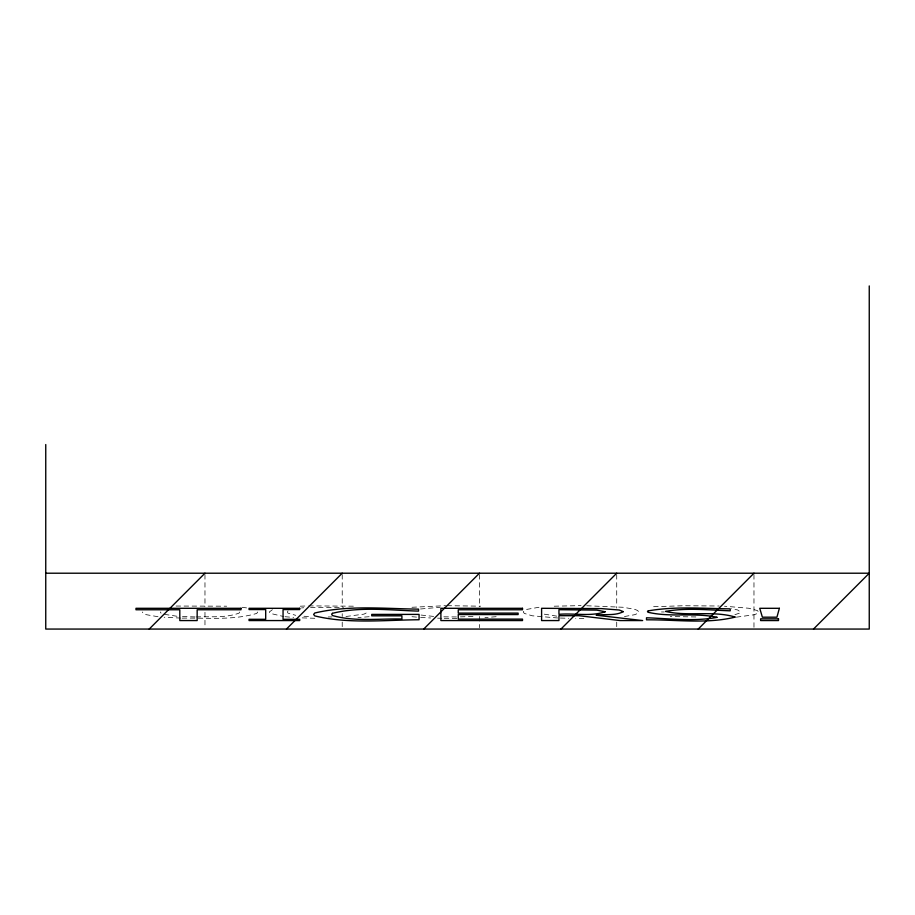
<?xml version="1.0" encoding="UTF-8"?>
<svg xmlns="http://www.w3.org/2000/svg" width="915" height="915" viewBox="0 0 915 915"><rect width="100%" height="100%" fill="white"/><g stroke="black" fill="none" stroke-linecap="round" stroke-linejoin="round"><path stroke-width="0.69" stroke-dasharray="4.58 3.43" d="M239.684 611.998L239.009 613.142C225.502 618.105 210.45 616.367 196.29 616.939M288.065 610.854L287.356 611.998L288.031 613.142L295.751 615.337M272.396 609.699L269.307 611.998L270.314 613.416L283.65 616.527M734.917 614.663L739.709 613.096L740.475 611.941L737.582 609.939L731.405 608.75M420.534 608.99L440.126 607.263M538.981 607.274L527.417 609.276L524.329 610.557L523.3 611.998L524.306 613.416L532.255 615.795L557.612 617.98M624.453 616.527L634.69 614.697L637.721 613.427L638.727 611.998L637.709 610.545L634.644 609.287L623.035 607.274L583.839 605.639M301.481 607.96L303.757 607.732M369.134 616.71L357.948 617.591M496.124 616.71L484.939 617.591M411.99 607.274L445.616 605.684M736.358 617.168L754.154 614.754L757.437 613.462L758.535 611.986L757.426 610.58L748.733 608.246L724.497 606.21M345.984 616.493L363.987 614.125L366 613.142L366.675 611.998L365.989 610.865M472.986 616.493L457.66 616.939M300.234 606.199L307.303 605.924M554.227 606.199L581.059 605.616M653.619 606.702L683.688 605.741L719.099 606.005M310.54 607.343L343.502 607.331M176.057 606.05L226.68 606.188M308.721 605.89L353.682 606.188M447.023 605.673L480.672 606.188M328.21 616.962L331.893 616.927M456.436 616.95L442.803 616.813M456.86 618.357L443.157 618.288M583.85 618.357L575.604 618.334M661.454 611.963L664.233 611.963M695.857 616.95L670.272 616.561M195.067 616.927L179.637 616.413M560.403 618.048L568.798 618.277M437.61 618.163L441.796 618.277M314.806 618.277L300.772 617.831M180.815 618.094L164.174 617.248M182.211 618.128C206.939 617.682 232.776 620.542 256.726 613.427L257.733 611.998L256.715 610.545M420.637 617.453L430.61 617.98M433.63 616.413L420.397 614.983M303.929 616.252L310.688 616.653M411.99 616.71L419.402 617.351M285 616.71L293.635 617.453M556.755 616.138L544.036 614.125M176.938 616.252L163.053 614.125M157.998 616.71L146.343 614.697L143.323 613.416L142.317 611.998M242.052 607.274L247.382 608.018M160.365 611.998L161.04 613.142M753.971 574.609L753.971 627.667M616.721 574.609L616.721 608.12M616.721 622.086L616.721 627.667M479.471 574.609L479.471 606.725M479.471 616.493L479.471 627.667M342.221 574.609L342.221 606.725M342.221 613.702L342.221 616.493M342.221 622.086L342.221 627.667M204.971 574.609L204.971 606.725M204.971 612.307L204.971 627.667"/><path stroke-width="1.37" d="M149.214 629.062L204.971 573.213M286.464 629.062L342.221 573.213M423.714 629.062L479.471 573.213M560.964 629.062L616.721 573.213M698.214 629.062L753.971 573.213M813.492 629.062L869.25 573.213L45.75 573.213M869.25 285.938L869.25 629.062L45.75 629.062L45.75 444.541M779.374 608.303L776.927 617.19L762.378 617.19L759.747 608.303L779.374 608.303M332.419 613.325L331.699 614.377L332.465 615.532C354.837 621.88 378.901 618.517 401.902 618.998L401.902 615.829L371.742 615.829L371.742 614.4L419.07 614.4L419.07 619.752C384.437 620.015 348.638 624.121 314.737 615.898L313.639 614.423L314.749 613.016C348.524 604.987 384.083 608.704 418.544 609.138L418.544 611.106C390.019 610.271 360.373 606.37 332.419 613.325M648.243 610.877L647.477 611.586L648.037 612.261C670.592 617.602 694.84 612.421 717.234 617.328C694.165 621.743 669.929 618.563 646.505 617.785L646.505 619.832C675.808 619.558 706.792 624.179 735.294 617.076C713.071 610.339 688.034 616.733 665.525 611.414C686.673 607.526 708.759 610.088 730.204 610.82L730.204 608.875C702.96 608.475 675.213 606.176 648.243 610.877M623.287 611.632C615.257 616.047 605.021 613.896 596.203 615.223L642.65 620.564L620.13 620.564L578.76 615.692L558.951 615.692L558.951 620.564L541.6 620.564L541.6 608.303L601.452 608.612L619.295 610.019L623.287 611.632M605.147 611.758C590.667 616.836 574.082 612.97 558.951 614.331L558.951 609.699L596.9 610.122L605.147 611.758M240.988 608.303L135.98 608.303L135.98 609.756L179.809 609.756L179.809 620.564L197.16 620.564L197.16 609.756L240.988 609.756L240.988 608.303M299.708 608.303L249.052 608.303L249.052 609.562L265.693 609.562L265.693 619.306L249.052 619.306L249.052 620.564L299.708 620.564L299.708 619.306L283.055 619.306L283.055 609.562L299.708 609.562L299.708 608.303M522.499 608.303L440.893 608.303L440.893 620.564L522.499 620.564L522.499 619.112L458.255 619.112L458.255 614.56L518.107 614.56L518.107 613.107L458.255 613.107L458.255 609.756L522.499 609.756L522.499 608.303M778.505 618.826L760.617 618.826L760.617 620.564L778.505 620.564L778.505 618.826"/></g></svg>
